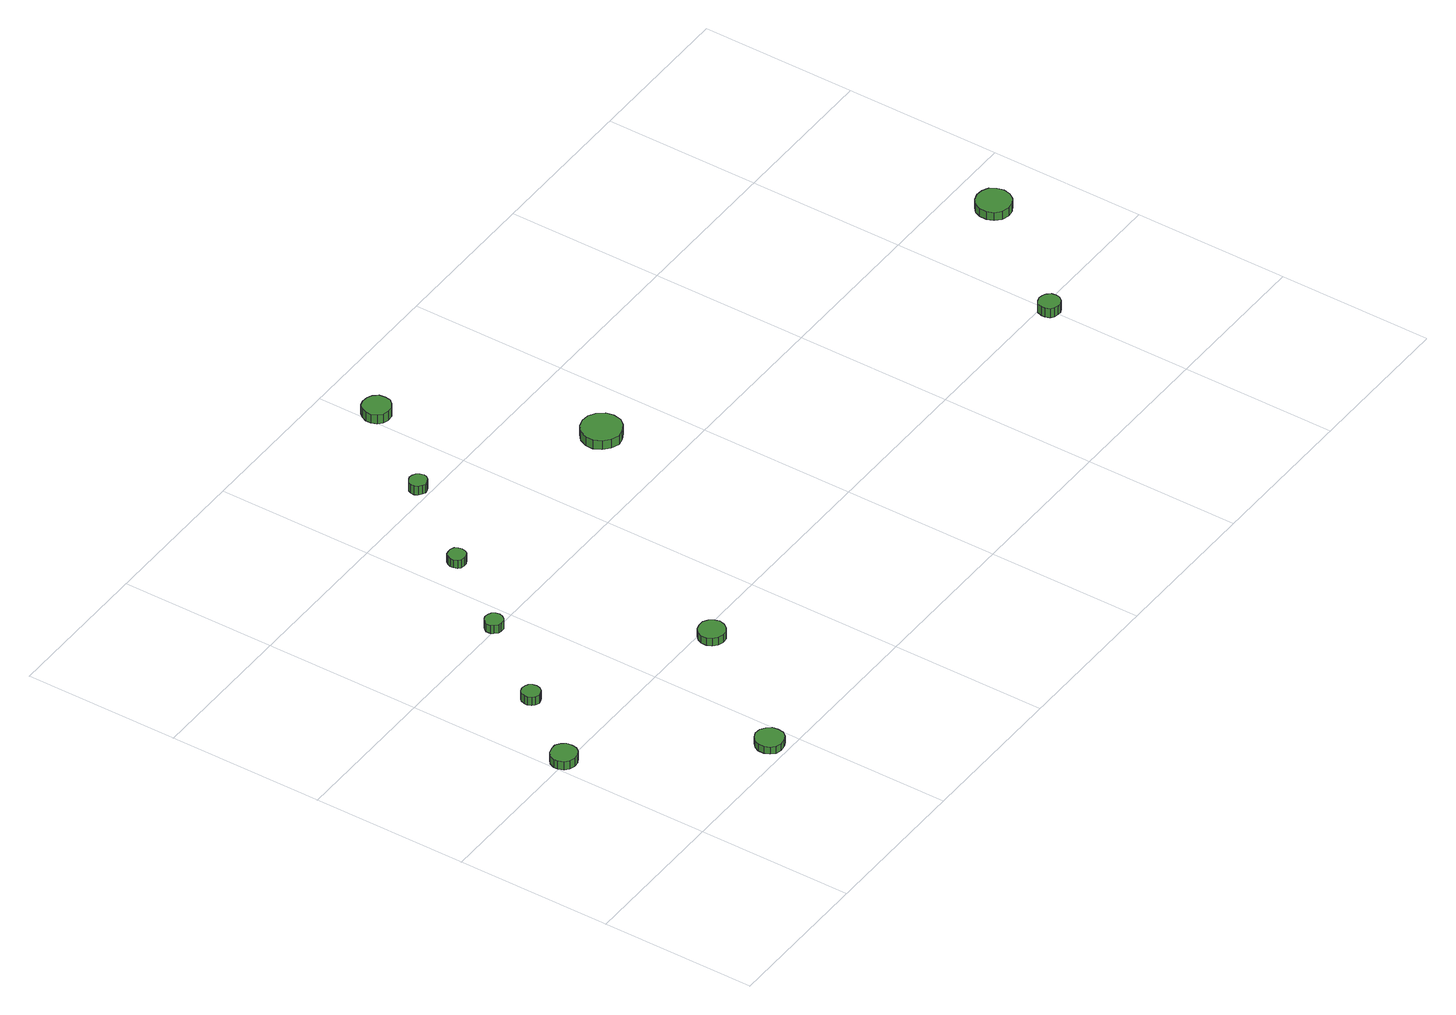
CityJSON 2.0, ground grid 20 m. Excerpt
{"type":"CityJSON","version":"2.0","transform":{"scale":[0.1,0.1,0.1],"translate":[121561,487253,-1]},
"CityObjects":{
"tree1":{"type":"SolitaryVegetationObject","attributes":{"function":"something"},"geometry":[{"type":"MultiSurface","lod":"1","boundaries":[[[0,1,2,3,4,5,6,7,8,9,10,11,12,13,14]],[[15,16,17,18,19,20,21,22,23,24,25,26,27,28,29]],[[0,29,28,1]],[[1,28,27,2]],[[2,27,26,3]],[[3,26,25,4]],[[4,25,24,5]],[[5,24,23,6]],[[6,23,22,7]],[[7,22,21,8]],[[8,21,20,9]],[[9,20,19,10]],[[10,19,18,11]],[[11,18,17,12]],[[12,17,16,13]],[[13,16,15,14]],[[14,15,29,0]]]}]},
"tree2":{"type":"SolitaryVegetationObject","attributes":{"function":"something"},"geometry":[{"type":"MultiSurface","lod":"1","boundaries":[[[30,31,32,33,34,35,36,37,38,39,40,41,42,43,44]],[[45,46,47,48,49,50,51,52,53,54,55,56,57,58,59]],[[30,59,58,31]],[[31,58,57,32]],[[32,57,56,33]],[[33,56,55,34]],[[34,55,54,35]],[[35,54,53,36]],[[36,53,52,37]],[[37,52,51,38]],[[38,51,50,39]],[[39,50,49,40]],[[40,49,48,41]],[[41,48,47,42]],[[42,47,46,43]],[[43,46,45,44]],[[44,45,59,30]]]}]},
"tree3":{"type":"SolitaryVegetationObject","attributes":{"function":"something"},"geometry":[{"type":"MultiSurface","lod":"1","boundaries":[[[60,61,62,63,64,65,66,67,68,69,70,71,72,73,74]],[[75,76,77,78,79,80,81,82,83,84,85,86,87,88,89]],[[60,89,88,61]],[[61,88,87,62]],[[62,87,86,63]],[[63,86,85,64]],[[64,85,84,65]],[[65,84,83,66]],[[66,83,82,67]],[[67,82,81,68]],[[68,81,80,69]],[[69,80,79,70]],[[70,79,78,71]],[[71,78,77,72]],[[72,77,76,73]],[[73,76,75,74]],[[74,75,89,60]]]}]},
"tree4":{"type":"SolitaryVegetationObject","attributes":{"function":"something"},"geometry":[{"type":"MultiSurface","lod":"1","boundaries":[[[90,91,92,93,94,95,96,97,98,99,100,101,102,103,104]],[[105,106,107,108,109,110,111,112,113,114,115,116,117,118,119]],[[90,119,118,91]],[[91,118,117,92]],[[92,117,116,93]],[[93,116,115,94]],[[94,115,114,95]],[[95,114,113,96]],[[96,113,112,97]],[[97,112,111,98]],[[98,111,110,99]],[[99,110,109,100]],[[100,109,108,101]],[[101,108,107,102]],[[102,107,106,103]],[[103,106,105,104]],[[104,105,119,90]]]}]},
"tree5":{"type":"SolitaryVegetationObject","attributes":{"function":"something"},"geometry":[{"type":"MultiSurface","lod":"1","boundaries":[[[120,121,122,123,124,125,126,127,128,129,130,131,132,133,134]],[[135,136,137,138,139,140,141,142,143,144,145,146,147,148,149]],[[120,149,148,121]],[[121,148,147,122]],[[122,147,146,123]],[[123,146,145,124]],[[124,145,144,125]],[[125,144,143,126]],[[126,143,142,127]],[[127,142,141,128]],[[128,141,140,129]],[[129,140,139,130]],[[130,139,138,131]],[[131,138,137,132]],[[132,137,136,133]],[[133,136,135,134]],[[134,135,149,120]]]}]},
"tree6":{"type":"SolitaryVegetationObject","attributes":{"function":"something"},"geometry":[{"type":"MultiSurface","lod":"1","boundaries":[[[150,151,152,153,154,155,156,157,158,159,160,161,162,163,164]],[[165,166,167,168,169,170,171,172,173,174,175,176,177,178,179]],[[150,179,178,151]],[[151,178,177,152]],[[152,177,176,153]],[[153,176,175,154]],[[154,175,174,155]],[[155,174,173,156]],[[156,173,172,157]],[[157,172,171,158]],[[158,171,170,159]],[[159,170,169,160]],[[160,169,168,161]],[[161,168,167,162]],[[162,167,166,163]],[[163,166,165,164]],[[164,165,179,150]]]}]},
"tree7":{"type":"SolitaryVegetationObject","attributes":{"function":"something"},"geometry":[{"type":"MultiSurface","lod":"1","boundaries":[[[180,181,182,183,184,185,186,187,188,189,190,191,192,193,194]],[[195,196,197,198,199,200,201,202,203,204,205,206,207,208,209]],[[180,209,208,181]],[[181,208,207,182]],[[182,207,206,183]],[[183,206,205,184]],[[184,205,204,185]],[[185,204,203,186]],[[186,203,202,187]],[[187,202,201,188]],[[188,201,200,189]],[[189,200,199,190]],[[190,199,198,191]],[[191,198,197,192]],[[192,197,196,193]],[[193,196,195,194]],[[194,195,209,180]]]}]},
"tree8":{"type":"SolitaryVegetationObject","attributes":{"function":"something"},"geometry":[{"type":"MultiSurface","lod":"1","boundaries":[[[210,211,212,213,214,215,216,217,218,219,220,221,222,223,224]],[[225,226,227,228,229,230,231,232,233,234,235,236,237,238,239]],[[210,239,238,211]],[[211,238,237,212]],[[212,237,236,213]],[[213,236,235,214]],[[214,235,234,215]],[[215,234,233,216]],[[216,233,232,217]],[[217,232,231,218]],[[218,231,230,219]],[[219,230,229,220]],[[220,229,228,221]],[[221,228,227,222]],[[222,227,226,223]],[[223,226,225,224]],[[224,225,239,210]]]}]},
"tree9":{"type":"SolitaryVegetationObject","attributes":{"function":"something"},"geometry":[{"type":"MultiSurface","lod":"1","boundaries":[[[240,241,242,243,244,245,246,247,248,249,250,251,252,253,254]],[[255,256,257,258,259,260,261,262,263,264,265,266,267,268,269]],[[240,269,268,241]],[[241,268,267,242]],[[242,267,266,243]],[[243,266,265,244]],[[244,265,264,245]],[[245,264,263,246]],[[246,263,262,247]],[[247,262,261,248]],[[248,261,260,249]],[[249,260,259,250]],[[250,259,258,251]],[[251,258,257,252]],[[252,257,256,253]],[[253,256,255,254]],[[254,255,269,240]]]}]},
"tree10":{"type":"SolitaryVegetationObject","attributes":{"function":"something"},"geometry":[{"type":"MultiSurface","lod":"1","boundaries":[[[270,271,272,273,274,275,276,277,278,279,280,281,282,283,284]],[[285,286,287,288,289,290,291,292,293,294,295,296,297,298,299]],[[270,299,298,271]],[[271,298,297,272]],[[272,297,296,273]],[[273,296,295,274]],[[274,295,294,275]],[[275,294,293,276]],[[276,293,292,277]],[[277,292,291,278]],[[278,291,290,279]],[[279,290,289,280]],[[280,289,288,281]],[[281,288,287,282]],[[282,287,286,283]],[[283,286,285,284]],[[284,285,299,270]]]}]},
"tree11":{"type":"SolitaryVegetationObject","attributes":{"function":"something"},"geometry":[{"type":"MultiSurface","lod":"1","boundaries":[[[300,301,302,303,304,305,306,307,308,309,310,311,312,313,314]],[[315,316,317,318,319,320,321,322,323,324,325,326,327,328,329]],[[300,329,328,301]],[[301,328,327,302]],[[302,327,326,303]],[[303,326,325,304]],[[304,325,324,305]],[[305,324,323,306]],[[306,323,322,307]],[[307,322,321,308]],[[308,321,320,309]],[[309,320,319,310]],[[310,319,318,311]],[[311,318,317,312]],[[312,317,316,313]],[[313,316,315,314]],[[314,315,329,300]]]}]}
},
"vertices":[
[34,204,18],[33,211,18],[29,216,18],[23,220,18],[16,220,18],[9,218,18],[4,214,18],[1,207,18],[1,201,18],[4,194,18],[9,190,18],[16,188,18],[23,188,18],[29,192,18],[33,197,18],[33,197,6],[29,192,6],[23,188,6],[16,188,6],[9,190,6],[4,194,6],[1,201,6],[1,207,6],[4,214,6],[9,218,6],[16,220,6],[23,220,6],[29,216,6],[33,211,6],[34,204,6],
[100,297,18],[99,302,18],[96,306,18],[92,308,18],[87,309,18],[82,307,18],[79,304,18],[77,299,18],[77,295,18],[79,290,18],[82,287,18],[87,285,18],[92,286,18],[96,288,18],[99,292,18],[99,292,6],[96,288,6],[92,286,6],[87,285,6],[82,287,6],[79,290,6],[77,295,6],[77,299,6],[79,304,6],[82,307,6],[87,309,6],[92,308,6],[96,306,6],[99,302,6],[100,297,6],
[192,24,16],[191,31,16],[186,37,16],[180,41,16],[172,42,16],[165,39,16],[160,34,16],[157,28,16],[157,20,16],[160,13,16],[165,8,16],[172,6,16],[180,7,16],[186,10,16],[191,16,16],[191,16,6],[186,10,6],[180,7,6],[172,6,6],[165,8,6],[160,13,6],[157,20,6],[157,28,6],[160,34,6],[165,39,6],[172,42,6],[180,41,6],[186,37,6],[191,31,6],[192,24,6],
[183,404,18],[182,409,18],[179,413,18],[175,415,18],[170,416,18],[166,414,18],[162,411,18],[160,407,18],[160,402,18],[162,398,18],[166,394,18],[170,393,18],[175,393,18],[179,396,18],[182,400,18],[182,400,6],[179,396,6],[175,393,6],[170,393,6],[166,394,6],[162,398,6],[160,402,6],[160,407,6],[162,411,6],[166,414,6],[170,416,6],[175,415,6],[179,413,6],[182,409,6],[183,404,6],
[315,187,17],[313,193,17],[309,199,17],[303,203,17],[296,203,17],[289,201,17],[284,196,17],[281,190,17],[281,183,17],[284,177,17],[289,172,17],[296,170,17],[303,170,17],[309,174,17],[313,180,17],[313,180,6],[309,174,6],[303,170,6],[296,170,6],[289,172,6],[284,177,6],[281,183,6],[281,190,6],[284,196,6],[289,201,6],[296,203,6],[303,203,6],[309,199,6],[313,193,6],[315,187,6],
[256,505,18],[255,510,18],[253,514,18],[248,516,18],[244,516,18],[239,515,18],[236,512,18],[234,507,18],[234,503,18],[236,498,18],[239,495,18],[244,494,18],[248,494,18],[253,497,18],[255,500,18],[255,500,6],[253,497,6],[248,494,6],[244,494,6],[239,495,6],[236,498,6],[234,503,6],[234,507,6],[236,512,6],[239,515,6],[244,516,6],[248,516,6],[253,514,6],[255,510,6],[256,505,6],
[335,611,25],[334,616,25],[331,620,25],[327,622,25],[322,623,25],[318,621,25],[314,618,25],[312,614,25],[312,609,25],[314,605,25],[318,602,25],[322,600,25],[327,601,25],[331,603,25],[334,607,25],[334,607,12],[331,603,12],[327,601,12],[322,600,12],[318,602,12],[314,605,12],[312,609,12],[312,614,12],[314,618,12],[318,621,12],[322,623,12],[327,622,12],[331,620,12],[334,616,12],[335,611,12],
[425,725,26],[424,733,26],[419,739,26],[413,742,26],[405,743,26],[398,741,26],[393,736,26],[390,729,26],[390,722,26],[393,715,26],[398,710,26],[405,708,26],[413,708,26],[419,712,26],[424,718,26],[424,718,13],[419,712,13],[413,708,13],[405,708,13],[398,710,13],[393,715,13],[390,722,13],[390,729,13],[393,736,13],[398,741,13],[405,743,13],[413,742,13],[419,739,13],[424,733,13],[425,725,13],
[547,490,24],[545,500,24],[538,509,24],[529,514,24],[519,515,24],[509,512,24],[501,505,24],[496,495,24],[496,485,24],[501,475,24],[509,468,24],[519,464,24],[529,466,24],[538,471,24],[545,479,24],[545,479,11],[538,471,11],[529,466,11],[519,464,11],[509,468,11],[501,475,11],[496,485,11],[496,495,11],[501,505,11],[509,512,11],[519,515,11],[529,514,11],[538,509,11],[545,500,11],[547,490,11],
[1012,188,22],[1011,194,22],[1007,199,22],[1002,201,22],[997,202,22],[991,200,22],[987,197,22],[985,191,22],[985,186,22],[987,180,22],[991,177,22],[997,175,22],[1002,175,22],[1007,178,22],[1011,183,22],[1011,183,9],[1007,178,9],[1002,175,9],[997,175,9],[991,177,9],[987,180,9],[985,186,9],[985,191,9],[987,197,9],[991,200,9],[997,202,9],[1002,201,9],[1007,199,9],[1011,194,9],[1012,188,9],
[1134,342,23],[1132,351,23],[1127,359,23],[1119,363,23],[1110,364,23],[1101,361,23],[1094,355,23],[1091,347,23],[1091,338,23],[1094,329,23],[1101,323,23],[1110,320,23],[1119,321,23],[1127,326,23],[1132,333,23],[1132,333,11],[1127,326,11],[1119,321,11],[1110,320,11],[1101,323,11],[1094,329,11],[1091,338,11],[1091,347,11],[1094,355,11],[1101,361,11],[1110,364,11],[1119,363,11],[1127,359,11],[1132,351,11],[1134,342,11]
]}
